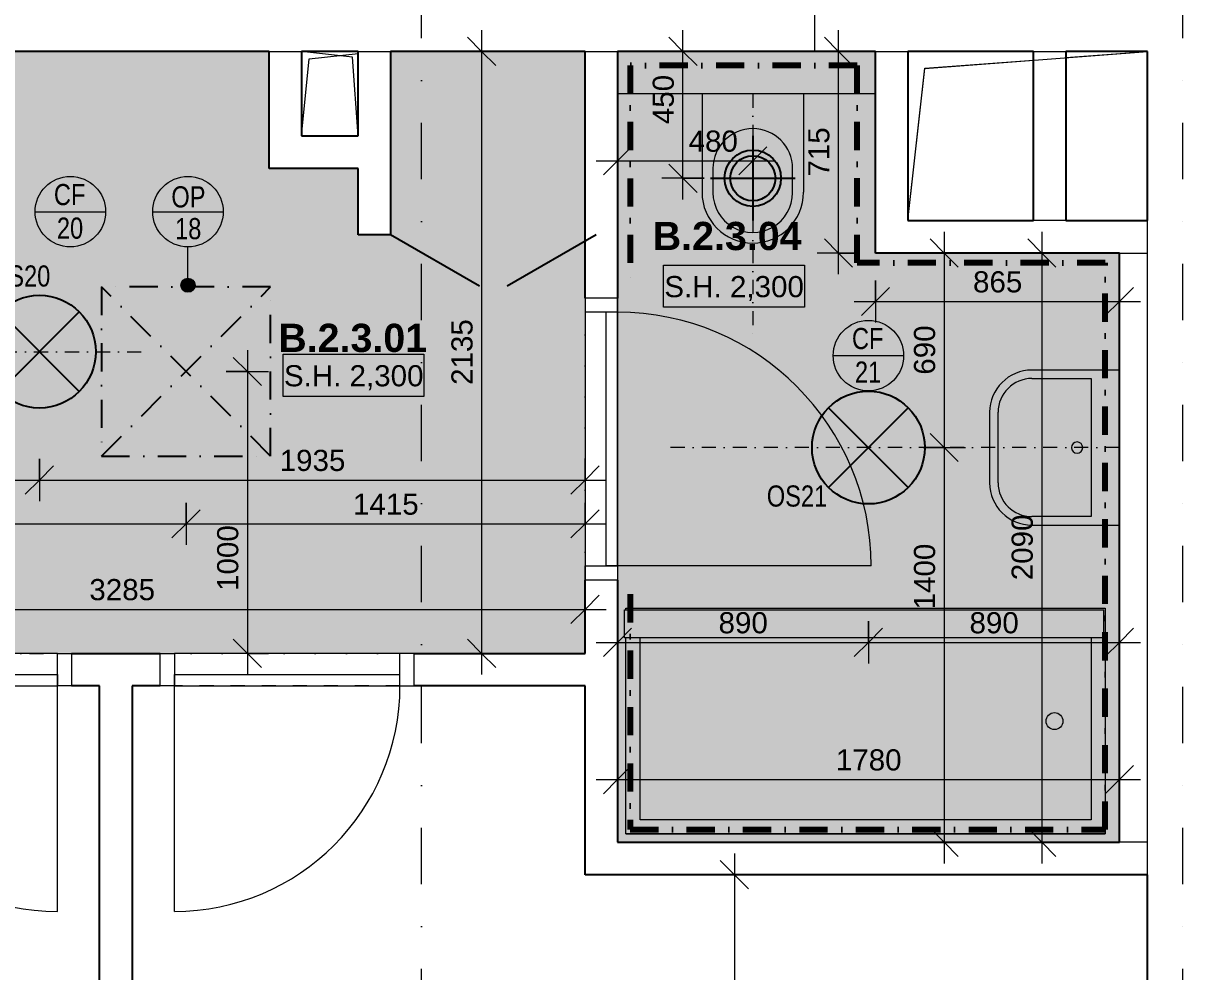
# Model space of a CAD drawing. Header units: millimetres. Extents: x -8336 to 42027, y -1655 to 58543.
# Drawn here: x 11158 to 15271, y 47414 to 50778 of the extents above; entities that cross this region are included whole.
import ezdxf

# ---------------------------------------------------------------- set-up
doc = ezdxf.new("R2010")
doc.units = ezdxf.units.MM
for name, pattern in [('ABMV_DashDot_2_2mm-S0_6mm', [110, 50, -30, 0, -30]), ('HA_DashDot_10mm-S3mm', [500, 200, -150, 0, -150]), ('HA_DashDot_2_2mm-S0_6mm', [110, 50, -30, 0, -30]), ('HA_DashDot_4mm-S1mm', [200, 100, -50, 0, -50])]:
    doc.linetypes.add(name, pattern=pattern)
for name, color, linetype, lineweight in [('-UNDERLAY_A-DETL-____-OTLN', 9, 'Continuous', 25), ('-UNDERLAY_I-WALL-____-OTLN', 9, 'Continuous', 9), ('-UNDERLAY_P-SANR-FIXT-OTLN', 9, 'Continuous', 9), ('A-____-____-DIMS', 9, 'Continuous', 5), ('A-____-____-DIMS-50', 9, 'Continuous', 5), ('A-AREA-____-IDEN', 9, 'Continuous', 9), ('A-CLNG-____-IDEN', 9, 'Continuous', 9), ('A-CLNG-____-PATT', 9, 'Continuous', 9), ('A-DETL-____-OTLN', 9, 'Continuous', 25), ('A-DETL-GENF-OTLN', 9, 'Continuous', 9), ('A-DOOR-____-MCUT', 9, 'HA_DashDot_2_2mm-S0_6mm', 9), ('A-DOOR-____-OTLN', 9, 'Continuous', 9), ('A-DOOR-FRAM-OTLN', 9, 'Continuous', 9), ('A-FLOR-____-OVHD', 9, 'HA_DashDot_4mm-S1mm', 25), ('A-GENM-____-IDEN', 9, 'Continuous', 9), ('A-GENM-____-OTLN', 9, 'Continuous', 9), ('A-WALL-____-MCUT', 9, 'Continuous', 25), ('E-LITE-EQPM-IDEN', 9, 'Continuous', 9), ('E-LITE-EQPM-OTLN', 9, 'Continuous', 9), ('G-____-____-DIMS', 9, 'Continuous', 5), ('I-WALL-____-MCUT', 9, 'Continuous', 25), ('M-HVAC-CDFF-OTLN', 9, 'Continuous', 9), ('S-GRID-____-OTLN', 9, 'Continuous', 5)]:
    doc.layers.add(name, color=color, linetype=linetype, lineweight=lineweight)
doc.styles.add('Arial_1', font='arial.ttf', dxfattribs={"height": 75})
doc.styles.add('Arial_2', font='arial.ttf', dxfattribs={"width": 0.8, "height": 75})
doc.styles.add('Arial_B', font='arialbd.ttf', dxfattribs={"height": 100})
doc.dimstyles.new('Inner_Dimensions', dxfattribs={"dimscale": 304.8, "dimtxt": 76.519455, "dimasz": 0.328084, "dimexe": 0.246063, "dimexo": 0.0625, "dimgap": 0.032808, "dimtad": 1, "dimdec": 0, "dimzin": 0, "dimdsep": 46, "dimtxsty": 'Arial_1', "dimblk1": 'OBLIQUE', "dimblk2": 'OBLIQUE', "dimsah": 1, "dimcen": 0.09, "dimdle": 0.246063, "dimazin": 0, "dimtfac": 1, "dimtdec": 4, "dimtix": 1, "dimtmove": 0, "dimatfit": 3, "dimfxl": 0.246063, "dimfxlon": 1, "dimtvp": 1, "dimtolj": 1, "dimtzin": 0, "dimlwd": 9, "dimlwe": 9, "dimarcsym": 2})
doc.dimstyles.new('Inner_Dimensions_1', dxfattribs={"dimscale": 304.8, "dimtxt": 76.519455, "dimasz": 0.328084, "dimexe": 0.246063, "dimexo": 0.0625, "dimgap": 0.032808, "dimtad": 1, "dimdec": 0, "dimzin": 0, "dimdsep": 46, "dimtxsty": 'Arial_1', "dimblk1": 'OBLIQUE', "dimblk2": 'OBLIQUE', "dimsah": 1, "dimcen": 0.09, "dimdle": 0.246063, "dimazin": 0, "dimtfac": 1, "dimtdec": 4, "dimtix": 1, "dimtmove": 2, "dimatfit": 3, "dimfxl": 0.246063, "dimfxlon": 1, "dimtvp": 1, "dimtolj": 1, "dimtzin": 0, "dimlwd": 9, "dimlwe": 9, "dimarcsym": 2})

# ---------------------------------------------------------------- blocks, each defined once
blk = doc.blocks.new('ABMV_Toilet_WallHung - Default-1991236-DPS_B - 2NP')
at = {"layer": '-UNDERLAY_P-SANR-FIXT-OTLN', "color": 254}
for p, q in [((-55, 75), (-55, 424.6)), ((-16.3, 426.2), (-16.3, 340.3)), ((266.3, 340.3), (266.3, 426.2)), ((305, 75), (305, 424.6))]:
    blk.add_line(p, q, dxfattribs=at)
for centre, radius, start, end in [((125, 424.6), 180, 0, 180), ((125, 426.2), 141.3, 360, 180), ((125, 340.3), 141.3, 180, 360)]:
    blk.add_arc(centre, radius, start, end, dxfattribs=at)
blk = doc.blocks.new('ABMV_WashBasin_Generic - 550x460-1959867-DPS_B - 2NP')
at = {"layer": '-UNDERLAY_P-SANR-FIXT-OTLN', "color": 254}
for p, q in [((250, 510), (0, 510)), ((0, 480), (250, 480)), ((-150, 360), (-150, 50)), ((-120, 150), (-120, 360)), ((370, 360), (370, 150)), ((400, 50), (400, 360)), ((370, 150), (-120, 150)), ((-150, 50), (400, 50))]:
    blk.add_line(p, q, dxfattribs=at)
for centre, radius, start, end in [((0, 360), 150, 90, 180), ((250, 360), 150, 360, 90), ((0, 360), 120, 90, 180), ((250, 360), 120, 360, 90), ((125, 200), 20, 90, 270), ((125, 200), 20, 270, 90)]:
    blk.add_arc(centre, radius, start, end, dxfattribs=at)
blk = doc.blocks.new('ABMV_Bathtub_Generic - 800_1700-V1-DPS_B - 2NP')
at = {"layer": '-UNDERLAY_P-SANR-FIXT-OTLN', "color": 254}
for p, q in [((0, 0), (0, 1700)), ((0, 1700), (695, 1700)), ((0, 1700), (695, 1700)), ((0, 1700), (0, 0)), ((795, 1700), (800, 1700)), ((795, 1700), (800, 1700)), ((800, 1700), (800, 0)), ((800, 1700), (800, 0)), ((50, 50), (50, 1650)), ((50, 1650), (695, 1650)), ((50, 1650), (695, 1650)), ((50, 50), (50, 1650)), ((695, 50), (50, 50)), ((695, 50), (50, 50)), ((800, 0), (0, 0)), ((800, 0), (0, 0))]:
    blk.add_line(p, q, dxfattribs=at)
blk.add_circle((400, 180), 30, dxfattribs=at)
blk = doc.blocks.new('HA_DR_Single_Swing_Solid - In_BJ_900x2100_Vstupni-2124301-DPS_B - 2NP')
at = {"layer": 'A-DOOR-____-MCUT'}
for p, q in [((-450, 57.5), (450, 57.5)), ((-450, -57.5), (450, -57.5))]:
    blk.add_line(p, q, dxfattribs=at)
at = {"layer": 'A-DOOR-____-OTLN', "lineweight": 5}
blk.add_line((450, 957.5), (450, 57.5), dxfattribs=at)
at = {"layer": 'A-DOOR-____-OTLN'}
for p, q in [((-500, 57.5), (500, 57.5)), ((450, 57.5), (-450, 57.5)), ((-450, 57.5), (-450, 17.5)), ((450, 57.5), (450, 17.5)), ((450, 17.5), (-450, 17.5)), ((-500, -57.5), (500, -57.5))]:
    blk.add_line(p, q, dxfattribs=at)
at = {"layer": 'A-DOOR-____-OTLN', "lineweight": 5}
blk.add_arc((450, 57.5), 900, 90, 180, dxfattribs=at)
at = {"layer": 'A-DOOR-FRAM-OTLN'}
for p, q in [((-500, 57.5), (-500, -57.5)), ((-450, 57.5), (-500, 57.5)), ((-450, 57.5), (-450, -57.5)), ((450, -57.5), (450, 57.5)), ((450, 57.5), (500, 57.5)), ((500, 57.5), (500, -57.5)), ((-500, -57.5), (-450, -57.5)), ((-450, -57.5), (450, -57.5)), ((500, -57.5), (450, -57.5))]:
    blk.add_line(p, q, dxfattribs=at)
blk = doc.blocks.new('HA_DR_Single_Swing_Solid - In_BJ_800x2100-2124336-DPS_B - 2NP')
at = {"layer": 'A-DOOR-____-MCUT'}
for p, q in [((-400, 57.5), (400, 57.5)), ((-400, -57.5), (400, -57.5))]:
    blk.add_line(p, q, dxfattribs=at)
at = {"layer": 'A-DOOR-____-OTLN', "lineweight": 5}
blk.add_line((400, 857.5), (400, 57.5), dxfattribs=at)
at = {"layer": 'A-DOOR-____-OTLN'}
for p, q in [((400, 57.5), (-400, 57.5)), ((-400, 57.5), (-400, 17.5)), ((400, 57.5), (400, 17.5)), ((400, 17.5), (-400, 17.5))]:
    blk.add_line(p, q, dxfattribs=at)
at = {"layer": 'A-DOOR-____-OTLN', "lineweight": 5}
blk.add_arc((400, 57.5), 800, 90, 180, dxfattribs=at)
at = {"layer": 'A-DOOR-FRAM-OTLN'}
for p, q in [((-450, 57.5), (-450, -57.5)), ((-400, 57.5), (-450, 57.5)), ((-400, 57.5), (-400, -57.5)), ((400, -57.5), (400, 57.5)), ((400, 57.5), (450, 57.5)), ((450, 57.5), (450, -57.5)), ((-450, -57.5), (-400, -57.5)), ((-400, -57.5), (400, -57.5)), ((450, -57.5), (400, -57.5))]:
    blk.add_line(p, q, dxfattribs=at)
blk = doc.blocks.new('HA_GM_Shaft_Rectangle - Default-2138672-DPS_B - 2NP')
at = {"layer": 'A-DETL-GENF-OTLN'}
for p, q in [((60, -60), (850, 0)), ((0, -600), (60, -60))]:
    blk.add_line(p, q, dxfattribs=at)
at = {"layer": 'A-GENM-____-OTLN'}
for p, q in [((0, -600), (0, 0)), ((0, 0), (850, 0)), ((850, 0), (850, -600)), ((850, -600), (0, -600))]:
    blk.add_line(p, q, dxfattribs=at)
blk = doc.blocks.new('HA_GM_Shaft_Rectangle - Default-2138670-DPS_B - 2NP')
at = {"layer": 'A-DETL-GENF-OTLN'}
for p, q in [((0, 300), (20, 20)), ((20, 20), (200, 0))]:
    blk.add_line(p, q, dxfattribs=at)
at = {"layer": 'A-GENM-____-OTLN'}
for p, q in [((0, 300), (0, 0)), ((200, 300), (0, 300)), ((200, 0), (200, 300)), ((0, 0), (200, 0))]:
    blk.add_line(p, q, dxfattribs=at)
blk = doc.blocks.new('HA_GM_Shaft_Rectangle - Default-2138727-DPS_B - 2NP')
at = {"layer": 'A-DETL-GENF-OTLN'}
for p, q in [((560, -22), (850, 0)), ((60, -60), (445, -30.8)), ((0, -600), (60, -60))]:
    blk.add_line(p, q, dxfattribs=at)
blk = doc.blocks.new('HA_LF_GenericSymbol - OS20_chodby-1994326-DPS_B - 2NP')
at = {"layer": 'E-LITE-EQPM-OTLN', "color": 11, "lineweight": 25}
for p, q in [((141.4, 141.4), (-141.4, -141.4)), ((-141.4, 141.4), (141.4, -141.4))]:
    blk.add_line(p, q, dxfattribs=at)
blk.add_circle((0, 0), 200, dxfattribs=at)
blk = doc.blocks.new('HA_LF_GenericSymbol - OS21_koupelny-1994274-DPS_B - 2NP')
at = {"layer": 'E-LITE-EQPM-OTLN', "color": 11, "lineweight": 25}
for p, q in [((141.4, 141.4), (-141.4, -141.4)), ((-141.4, 141.4), (141.4, -141.4))]:
    blk.add_line(p, q, dxfattribs=at)
blk.add_circle((0, 0), 200, dxfattribs=at)
blk = doc.blocks.new('HA_GM_Shaft_Rectangle - Default-2138731-DPS_B - 2NP')
at = {"layer": 'A-DETL-GENF-OTLN'}
for p, q in [((0, -300), (26.5, -26.5)), ((26.5, -26.5), (200, -7.2))]:
    blk.add_line(p, q, dxfattribs=at)
blk = doc.blocks.new('HA_DR_Double_Swing_Solid - In_BJ_1200x2100_800-1670800-DPS_B - 2NP')
at = {"layer": 'A-DOOR-____-MCUT'}
for p, q in [((-600, 57.5), (600, 57.5)), ((-600, -57.5), (600, -57.5))]:
    blk.add_line(p, q, dxfattribs=at)
at = {"layer": 'A-DOOR-____-OTLN'}
for p, q in [((-107.5, -9.5), (-107.5, 40)), ((-107.5, 40), (-5, 40)), ((-92.5, 25), (-92.5, -9.5)), ((-5, 25), (-92.5, 25)), ((-5, 25), (-5, 40)), ((-600, -57.5), (-600, -17.5)), ((-600, -17.5), (-200, -17.5)), ((-200, -57.5), (-200, -17.5)), ((-200, -17.5), (-200, -57.5)), ((-200, -17.5), (600, -17.5)), ((-70, -9.5), (-130, -9.5)), ((-130, -17.5), (-130, -9.5)), ((-70, -17.5), (-70, -9.5)), ((600, -17.5), (600, -57.5)), ((-600, -57.5), (-200, -57.5)), ((-200, -57.5), (600, -57.5)), ((-130, -65.5), (-130, -57.5)), ((-130, -65.5), (-70, -65.5)), ((-107.5, -115), (-107.5, -65.5)), ((-92.5, -65.5), (-92.5, -100)), ((-70, -65.5), (-70, -57.5)), ((-5, -115), (-107.5, -115)), ((-92.5, -100), (-5, -100)), ((-5, -115), (-5, -100))]:
    blk.add_line(p, q, dxfattribs=at)
at = {"layer": 'A-DOOR-____-OTLN', "lineweight": 5}
for p, q in [((-253.6, -257.5), (-600, -57.5)), ((600, -857.5), (600, -57.5))]:
    blk.add_line(p, q, dxfattribs=at)
for centre, radius, start, end in [((-600, -57.5), 400, 330, 0), ((600, -57.5), 800, 180, 270)]:
    blk.add_arc(centre, radius, start, end, dxfattribs=at)
at = {"layer": 'A-DOOR-____-OTLN'}
for points in [[(-107.5, 40), (-107.5, 40), (-107.4, 39.9), (-106.9, 39.4), (-106.5, 39), (-106.1, 38.6), (-105.6, 38.1), (-105.2, 37.7), (-104.6, 37.1), (-103.9, 36.4), (-103.3, 35.8), (-102.9, 35.4), (-102.4, 34.9), (-101.9, 34.4), (-101.5, 34), (-101, 33.5), (-100.5, 33), (-100, 32.5), (-99.5, 32), (-99, 31.5), (-98.5, 31), (-98.1, 30.6), (-97.6, 30.1), (-97.1, 29.6), (-96.7, 29.2), (-96.2, 28.7), (-95.8, 28.3), (-95.3, 27.8), (-94.8, 27.3), (-94.4, 26.9), (-93.9, 26.4), (-93.5, 26), (-93.1, 25.6), (-92.6, 25.1), (-92.5, 25), (-92.5, 25)], [(-92.5, -100), (-92.5, -100), (-92.6, -100.1), (-93.1, -100.6), (-93.5, -101), (-93.9, -101.4), (-94.4, -101.9), (-94.8, -102.3), (-95.4, -102.9), (-96.1, -103.6), (-96.7, -104.2), (-97.1, -104.6), (-97.6, -105.1), (-98.1, -105.6), (-98.5, -106), (-99, -106.5), (-99.5, -107), (-100, -107.5), (-100.5, -108), (-101, -108.5), (-101.5, -109), (-101.9, -109.4), (-102.4, -109.9), (-102.9, -110.4), (-103.3, -110.8), (-103.8, -111.3), (-104.2, -111.7), (-104.7, -112.2), (-105.2, -112.7), (-105.6, -113.1), (-106.1, -113.6), (-106.5, -114), (-106.9, -114.4), (-107.4, -114.9), (-107.5, -115), (-107.5, -115)]]:
    blk.add_open_spline(points, degree=3, knots=[0, 0, 0, 0, 0.083333, 0.125, 0.166667, 0.208333, 0.229167, 0.25, 0.291667, 0.333333, 0.354167, 0.375, 0.395833, 0.416667, 0.4375, 0.458333, 0.479167, 0.5, 0.520833, 0.541667, 0.5625, 0.583333, 0.604167, 0.625, 0.645833, 0.666667, 0.6875, 0.708333, 0.75, 0.770833, 0.791667, 0.833333, 0.875, 0.916667, 1, 1, 1, 1], dxfattribs=at)
at = {"layer": 'A-DOOR-FRAM-OTLN'}
for p, q in [((-600, 57.5), (-650, 57.5)), ((-650, 57.5), (-650, -57.5)), ((600, 57.5), (-600, 57.5)), ((-600, 57.5), (-600, -57.5)), ((600, -57.5), (600, 57.5)), ((600, 57.5), (650, 57.5)), ((650, 57.5), (650, -57.5)), ((-650, -57.5), (-600, -57.5)), ((650, -57.5), (600, -57.5))]:
    blk.add_line(p, q, dxfattribs=at)
blk = doc.blocks.new('HA_GM_Tiling_LineBased - Generic Tiles-2050669-DPS_B - 2NP')
at = {"layer": 'A-GENM-____-OTLN', "linetype": 'HA_DashDot_4mm-S1mm', "lineweight": 80}
blk.add_line((50, 50), (885, 50), dxfattribs=at)
blk = doc.blocks.new('HA_GM_Tiling_LineBased - Generic Tiles-2050678-DPS_B - 2NP')
at = {"layer": 'A-GENM-____-OTLN', "linetype": 'HA_DashDot_4mm-S1mm', "lineweight": 80}
blk.add_line((50, 50), (1735, 50), dxfattribs=at)
blk = doc.blocks.new('HA_GM_Tiling_LineBased - Generic Tiles-2050679-DPS_B - 2NP')
at = {"layer": 'A-GENM-____-OTLN', "linetype": 'HA_DashDot_4mm-S1mm', "lineweight": 80}
blk.add_line((50, 50), (930, 50), dxfattribs=at)
blk = doc.blocks.new('HA_GM_Tiling_LineBased - Generic Tiles-2050680-DPS_B - 2NP')
at = {"layer": 'A-GENM-____-OTLN', "linetype": 'HA_DashDot_4mm-S1mm', "lineweight": 80}
blk.add_line((-50, 50), (650, 50), dxfattribs=at)
blk = doc.blocks.new('HA_GM_Tiling_LineBased - Generic Tiles-2050681-DPS_B - 2NP')
at = {"layer": 'A-GENM-____-OTLN', "linetype": 'HA_DashDot_4mm-S1mm', "lineweight": 80}
blk.add_line((50, 50), (855, 50), dxfattribs=at)
blk = doc.blocks.new('HA_GM_Tiling_LineBased - Generic Tiles-2050682-DPS_B - 2NP')
at = {"layer": 'A-GENM-____-OTLN', "linetype": 'HA_DashDot_4mm-S1mm', "lineweight": 80}
blk.add_line((50, 50), (825, 50), dxfattribs=at)
blk = doc.blocks.new('HA_VZT_GenericSymbol - Default-1980824-DPS_B - 2NP')
at = {"layer": 'M-HVAC-CDFF-OTLN', "color": 92, "lineweight": 25}
for p, q in [((0, 150), (0, -150)), ((-150, 0), (150, 0))]:
    blk.add_line(p, q, dxfattribs=at)
for radius in [100, 80]:
    blk.add_circle((0, 0), radius, dxfattribs=at)
blk = doc.blocks.new('HA_GM_Tiling_LineBased - Generic Tiles-2050685-DPS_B - 2NP')
at = {"layer": 'A-GENM-____-OTLN', "linetype": 'HA_DashDot_4mm-S1mm', "lineweight": 80}
blk.add_line((50, 50), (2060, 50), dxfattribs=at)
blk = doc.blocks.new('DIMBLOCK55-DPS_B - 2NP')
at = {"layer": 'A-____-____-DIMS-50', "lineweight": 9}
for p, q in [((13680.5, 47832.7), (13680.5, 46247.7)), ((13680.5, 47757.7), (13630.5, 47807.7)), ((13755.5, 47757.7), (13605.5, 47757.7)), ((13680.5, 47757.7), (13730.5, 47707.7)), ((13680.5, 47757.7), (13755.5, 47757.7)), ((13680.5, 46247.7), (13630.5, 46297.7)), ((13605.5, 46247.7), (13755.5, 46247.7)), ((13680.5, 46247.7), (13605.5, 46247.7)), ((13680.5, 46247.7), (13730.5, 46197.7))]:
    blk.add_line(p, q, dxfattribs=at)
at = {"layer": 'A-____-____-DIMS-50', "color": 0, "lineweight": 9, "insert": (13573.1, 46887.4), "char_height": 75, "width": 276.883, "attachment_point": 1, "rotation": 90, "line_spacing_factor": 0.941778, "style": 'Arial_1'}
blk.add_mtext('1510', dxfattribs=at)
blk = doc.blocks.new('_Oblique')
at = {"color": 0, "linetype": 'ByBlock', "lineweight": -2}
blk.add_line((-0.5, -0.5), (0.5, 0.5), dxfattribs=at)
blk = doc.blocks.new('DIMBLOCK93-DPS_B - 2NP')
at = {"layer": 'A-____-____-DIMS-50', "lineweight": 9}
for p, q in [((13265.7, 48656.7), (13265.7, 48506.7)), ((13265.7, 48581.7), (13265.7, 48656.7)), ((14155.7, 48656.7), (14155.7, 48506.7)), ((14155.7, 48581.7), (14155.7, 48656.7)), ((13265.7, 48581.7), (13315.7, 48631.7)), ((14155.7, 48581.7), (14205.7, 48631.7)), ((13190.7, 48581.7), (14155.7, 48581.7)), ((13265.7, 48581.7), (13215.7, 48531.7)), ((14155.7, 48581.7), (14105.7, 48531.7))]:
    blk.add_line(p, q, dxfattribs=at)
at = {"layer": 'A-____-____-DIMS-50', "color": 0, "lineweight": 9, "insert": (13624.2, 48689), "char_height": 75, "width": 207.662, "attachment_point": 1, "line_spacing_factor": 0.941778, "style": 'Arial_1'}
blk.add_mtext('890', dxfattribs=at)
blk = doc.blocks.new('DIMBLOCK94-DPS_B - 2NP')
at = {"layer": 'A-____-____-DIMS-50', "lineweight": 9}
for p, q in [((14155.7, 48656.7), (14155.7, 48506.7)), ((14155.7, 48581.7), (14155.7, 48656.7)), ((15045.7, 48656.7), (15045.7, 48506.7)), ((15045.7, 48581.7), (15045.7, 48656.7)), ((14155.7, 48581.7), (14205.7, 48631.7)), ((15045.7, 48581.7), (15095.7, 48631.7)), ((14155.7, 48581.7), (14105.7, 48531.7)), ((14155.7, 48581.7), (15120.7, 48581.7)), ((15045.7, 48581.7), (14995.7, 48531.7))]:
    blk.add_line(p, q, dxfattribs=at)
at = {"layer": 'A-____-____-DIMS-50', "color": 0, "lineweight": 9, "insert": (14514.2, 48689), "char_height": 75, "width": 207.662, "attachment_point": 1, "line_spacing_factor": 0.941778, "style": 'Arial_1'}
blk.add_mtext('890', dxfattribs=at)
blk = doc.blocks.new('DIMBLOCK95-DPS_B - 2NP')
at = {"layer": 'A-____-____-DIMS-50', "lineweight": 9}
for p, q in [((14424.6, 49962.7), (14374.6, 50012.7)), ((14424.6, 50037.7), (14424.6, 49272.7)), ((14499.6, 49962.7), (14349.6, 49962.7)), ((14424.6, 49962.7), (14474.6, 49912.7)), ((14424.6, 49962.7), (14499.6, 49962.7)), ((14424.6, 49272.7), (14374.6, 49322.7)), ((14349.6, 49272.7), (14499.6, 49272.7)), ((14424.6, 49272.7), (14349.6, 49272.7)), ((14424.6, 49272.7), (14474.6, 49222.7))]:
    blk.add_line(p, q, dxfattribs=at)
at = {"layer": 'A-____-____-DIMS-50', "color": 0, "lineweight": 9, "insert": (14317.2, 49531.2), "char_height": 75, "width": 207.662, "attachment_point": 1, "rotation": 90, "line_spacing_factor": 0.941778, "style": 'Arial_1'}
blk.add_mtext('690', dxfattribs=at)
blk = doc.blocks.new('DIMBLOCK96-DPS_B - 2NP')
at = {"layer": 'A-____-____-DIMS-50', "lineweight": 9}
for p, q in [((14424.6, 49272.7), (14374.6, 49322.7)), ((14349.6, 49272.7), (14499.6, 49272.7)), ((14424.6, 49272.7), (14349.6, 49272.7)), ((14424.6, 49272.7), (14424.6, 47797.7)), ((14424.6, 49272.7), (14474.6, 49222.7)), ((14424.6, 47872.7), (14374.6, 47922.7)), ((14499.6, 47872.7), (14349.6, 47872.7)), ((14424.6, 47872.7), (14474.6, 47822.7)), ((14424.6, 47872.7), (14499.6, 47872.7))]:
    blk.add_line(p, q, dxfattribs=at)
at = {"layer": 'A-____-____-DIMS-50', "color": 0, "lineweight": 9, "insert": (14317.2, 48698.8), "char_height": 75, "width": 276.883, "attachment_point": 1, "rotation": 90, "line_spacing_factor": 0.941778, "style": 'Arial_1'}
blk.add_mtext('1400', dxfattribs=at)
blk = doc.blocks.new('DIMBLOCK97-DPS_B - 2NP')
at = {"layer": 'A-____-____-DIMS-50', "lineweight": 9}
for p, q in [((9865.7, 49232.4), (9865.7, 49082.4)), ((9865.7, 49157.4), (9865.7, 49232.4)), ((11215.7, 49232.4), (11215.7, 49082.4)), ((11215.7, 49157.4), (11215.7, 49232.4)), ((9865.7, 49157.4), (9915.7, 49207.4)), ((11215.7, 49157.4), (11265.7, 49207.4)), ((9790.7, 49157.4), (11215.7, 49157.4)), ((9865.7, 49157.4), (9815.7, 49107.4)), ((11215.7, 49157.4), (11165.7, 49107.4))]:
    blk.add_line(p, q, dxfattribs=at)
at = {"layer": 'A-____-____-DIMS-50', "color": 0, "lineweight": 9, "insert": (10543.3, 49264.7), "char_height": 75, "width": 276.883, "attachment_point": 1, "line_spacing_factor": 0.941778, "style": 'Arial_1'}
blk.add_mtext('1350', dxfattribs=at)
blk = doc.blocks.new('DIMBLOCK98-DPS_B - 2NP')
at = {"layer": 'A-____-____-DIMS-50', "lineweight": 9}
for p, q in [((11215.7, 49232.4), (11215.7, 49082.4)), ((11215.7, 49157.4), (11215.7, 49232.4)), ((13150.7, 49232.4), (13150.7, 49082.4)), ((13150.7, 49157.4), (13150.7, 49232.4)), ((11215.7, 49157.4), (11265.7, 49207.4)), ((13150.7, 49157.4), (13200.7, 49207.4)), ((11215.7, 49157.4), (11165.7, 49107.4)), ((11215.7, 49157.4), (13225.7, 49157.4)), ((13150.7, 49157.4), (13100.7, 49107.4))]:
    blk.add_line(p, q, dxfattribs=at)
at = {"layer": 'A-____-____-DIMS-50', "color": 0, "lineweight": 9, "insert": (12067.8, 49264.7), "char_height": 75, "width": 276.883, "attachment_point": 1, "line_spacing_factor": 0.941778, "style": 'Arial_1'}
blk.add_mtext('1935', dxfattribs=at)
blk = doc.blocks.new('HA_TAG_GM_Products - Generic-588599-DPS_B - 2NP')
at = {"layer": 'A-GENM-____-IDEN'}
blk.add_line((-2.5, 0), (2.5, 0), dxfattribs=at)
blk.add_circle((0, 0), 2.5, dxfattribs=at)
blk = doc.blocks.new('Spot Elevations - Generic-448778-DPS_B - 2NP')
at = {"layer": 'G-____-____-DIMS', "lineweight": 9}
for p, q in [((-5, 0), (-5, 3)), ((-5, 3), (5, 3)), ((5, 3), (5, 0)), ((5, 0), (-5, 0))]:
    blk.add_line(p, q, dxfattribs=at)
blk = doc.blocks.new('HA_Tag_Ceiling - Group _ Type Mark-1728985-DPS_B - 2NP')
at = {"layer": 'A-CLNG-____-IDEN'}
blk.add_line((-2.5, 0), (2.5, 0), dxfattribs=at)
blk.add_circle((0, 0), 2.5, dxfattribs=at)
blk = doc.blocks.new('DIMBLOCK119-DPS_B - 2NP')
at = {"layer": 'A-____-____-DIMS-50', "lineweight": 9}
for p, q in [((11953.3, 49617.7), (11953.3, 48467.7)), ((11953.3, 49542.7), (11903.3, 49592.7)), ((11878.3, 49542.7), (12028.3, 49542.7)), ((11953.3, 49542.7), (11878.3, 49542.7)), ((11953.3, 49542.7), (12003.3, 49492.7)), ((11953.3, 48542.7), (11903.3, 48592.7)), ((12028.3, 48542.7), (11878.3, 48542.7)), ((11953.3, 48542.7), (12003.3, 48492.7)), ((11953.3, 48542.7), (12028.3, 48542.7))]:
    blk.add_line(p, q, dxfattribs=at)
at = {"layer": 'A-____-____-DIMS-50', "color": 0, "lineweight": 9, "insert": (11846, 48764.2), "char_height": 75, "width": 276.883, "attachment_point": 1, "rotation": 90, "line_spacing_factor": 0.941778, "style": 'Arial_1'}
blk.add_mtext('1000', dxfattribs=at)
blk = doc.blocks.new('DIMBLOCK121-DPS_B - 2NP')
at = {"layer": 'A-____-____-DIMS-50', "lineweight": 9}
for p, q in [((10195.7, 49077.2), (10195.7, 48927.2)), ((10195.7, 49002.2), (10195.7, 49077.2)), ((11735.7, 49077.2), (11735.7, 48927.2)), ((11735.7, 49002.2), (11735.7, 49077.2)), ((10195.7, 49002.2), (10245.7, 49052.2)), ((11735.7, 49002.2), (11785.7, 49052.2)), ((10195.7, 49002.2), (10145.7, 48952.2)), ((10195.7, 49002.2), (11735.7, 49002.2)), ((11735.7, 49002.2), (11685.7, 48952.2))]:
    blk.add_line(p, q, dxfattribs=at)
at = {"layer": 'A-____-____-DIMS-50', "color": 0, "lineweight": 9, "insert": (10675.5, 49109.6), "char_height": 75, "width": 276.883, "attachment_point": 1, "line_spacing_factor": 0.941778, "style": 'Arial_1'}
blk.add_mtext('1540', dxfattribs=at)
blk = doc.blocks.new('DIMBLOCK122-DPS_B - 2NP')
at = {"layer": 'A-____-____-DIMS-50', "lineweight": 9}
for p, q in [((11735.7, 49077.2), (11735.7, 48927.2)), ((11735.7, 49002.2), (11735.7, 49077.2)), ((13150.7, 49077.2), (13150.7, 48927.2)), ((13150.7, 49002.2), (13150.7, 49077.2)), ((11735.7, 49002.2), (11785.7, 49052.2)), ((13150.7, 49002.2), (13200.7, 49052.2)), ((11735.7, 49002.2), (11685.7, 48952.2)), ((11735.7, 49002.2), (13225.7, 49002.2)), ((13150.7, 49002.2), (13100.7, 48952.2))]:
    blk.add_line(p, q, dxfattribs=at)
at = {"layer": 'A-____-____-DIMS-50', "color": 0, "lineweight": 9, "insert": (12327.8, 49109.6), "char_height": 75, "width": 276.883, "attachment_point": 1, "line_spacing_factor": 0.941778, "style": 'Arial_1'}
blk.add_mtext('1415', dxfattribs=at)
blk = doc.blocks.new('DIMBLOCK144-DPS_B - 2NP')
at = {"layer": 'A-____-____-DIMS-50', "lineweight": 9}
for p, q in [((13498, 50152.7), (13498, 50752.7)), ((13498, 50677.7), (13448, 50727.7)), ((13423, 50677.7), (13573, 50677.7)), ((13498, 50677.7), (13423, 50677.7)), ((13498, 50677.7), (13548, 50627.7)), ((13498, 50227.7), (13448, 50277.7)), ((13573, 50227.7), (13423, 50227.7)), ((13498, 50227.7), (13548, 50177.7)), ((13498, 50227.7), (13573, 50227.7))]:
    blk.add_line(p, q, dxfattribs=at)
at = {"layer": 'A-____-____-DIMS-50', "color": 0, "lineweight": 9, "insert": (13390.6, 50419.6), "char_height": 75, "width": 207.662, "attachment_point": 1, "rotation": 90, "line_spacing_factor": 0.941778, "style": 'Arial_1'}
blk.add_mtext('450', dxfattribs=at)
blk = doc.blocks.new('DIMBLOCK160-DPS_B - 2NP')
at = {"layer": 'A-____-____-DIMS-50', "lineweight": 9}
for p, q in [((9865.7, 48774), (9865.7, 48624)), ((9865.7, 48699), (9865.7, 48774)), ((9865.7, 48699), (9915.7, 48749)), ((13150.7, 48774), (13150.7, 48624)), ((13150.7, 48699), (13150.7, 48774)), ((13150.7, 48699), (13200.7, 48749)), ((9790.7, 48699), (13225.7, 48699)), ((9865.7, 48699), (9815.7, 48649)), ((13150.7, 48699), (13100.7, 48649))]:
    blk.add_line(p, q, dxfattribs=at)
at = {"layer": 'A-____-____-DIMS-50', "color": 0, "lineweight": 9, "insert": (11392.8, 48806.4), "char_height": 75, "width": 276.883, "attachment_point": 1, "line_spacing_factor": 0.941778, "style": 'Arial_1'}
blk.add_mtext('3285', dxfattribs=at)
blk = doc.blocks.new('DIMBLOCK162-DPS_B - 2NP')
at = {"layer": 'A-____-____-DIMS-50', "lineweight": 9}
for p, q in [((13265.7, 48170.2), (13265.7, 48020.2)), ((13265.7, 48095.2), (13265.7, 48170.2)), ((15045.7, 48170.2), (15045.7, 48020.2)), ((15045.7, 48095.2), (15045.7, 48170.2)), ((13265.7, 48095.2), (13315.7, 48145.2)), ((15045.7, 48095.2), (15095.7, 48145.2)), ((13190.7, 48095.2), (15120.7, 48095.2)), ((13265.7, 48095.2), (13215.7, 48045.2)), ((15045.7, 48095.2), (14995.7, 48045.2))]:
    blk.add_line(p, q, dxfattribs=at)
at = {"layer": 'A-____-____-DIMS-50', "color": 0, "lineweight": 9, "insert": (14040.3, 48202.6), "char_height": 75, "width": 276.883, "attachment_point": 1, "line_spacing_factor": 0.941778, "style": 'Arial_1'}
blk.add_mtext('1780', dxfattribs=at)
blk = doc.blocks.new('DIMBLOCK163-DPS_B - 2NP')
at = {"layer": 'A-____-____-DIMS-50', "lineweight": 9}
for p, q in [((14770.9, 49962.4), (14720.9, 50012.4)), ((14770.9, 50037.4), (14770.9, 47797.7)), ((14845.9, 49962.4), (14695.9, 49962.4)), ((14770.9, 49962.4), (14820.9, 49912.4)), ((14770.9, 49962.4), (14845.9, 49962.4)), ((14770.9, 47872.7), (14720.9, 47922.7)), ((14845.9, 47872.7), (14695.9, 47872.7)), ((14770.9, 47872.7), (14820.9, 47822.7)), ((14770.9, 47872.7), (14845.9, 47872.7))]:
    blk.add_line(p, q, dxfattribs=at)
at = {"layer": 'A-____-____-DIMS-50', "color": 0, "lineweight": 9, "insert": (14663.5, 48802.2), "char_height": 75, "width": 276.883, "attachment_point": 1, "rotation": 90, "line_spacing_factor": 0.941778, "style": 'Arial_1'}
blk.add_mtext('2090', dxfattribs=at)
blk = doc.blocks.new('DIMBLOCK164-DPS_B - 2NP')
at = {"layer": 'A-____-____-DIMS-50', "lineweight": 9}
for p, q in [((14049.4, 49887.7), (14049.4, 50752.7)), ((14049.4, 50677.7), (13999.4, 50727.7)), ((13974.4, 50677.7), (14124.4, 50677.7)), ((14049.4, 50677.7), (13974.4, 50677.7)), ((14049.4, 50677.7), (14099.4, 50627.7)), ((14049.4, 49962.7), (13999.4, 50012.7)), ((14124.4, 49962.7), (13974.4, 49962.7)), ((14049.4, 49962.7), (14099.4, 49912.7)), ((14049.4, 49962.7), (14124.4, 49962.7))]:
    blk.add_line(p, q, dxfattribs=at)
at = {"layer": 'A-____-____-DIMS-50', "color": 0, "lineweight": 9, "insert": (13942.1, 50233.7), "char_height": 75, "width": 207.662, "attachment_point": 1, "rotation": 90, "line_spacing_factor": 0.941778, "style": 'Arial_1'}
blk.add_mtext('715', dxfattribs=at)
blk = doc.blocks.new('DIMBLOCK165-DPS_B - 2NP')
at = {"layer": 'A-____-____-DIMS-50', "lineweight": 9}
for p, q in [((13265.7, 50364.6), (13265.7, 50214.6)), ((13265.7, 50289.6), (13265.7, 50364.6)), ((13265.7, 50289.6), (13315.7, 50339.6)), ((13745.7, 50364.6), (13745.7, 50214.6)), ((13745.7, 50289.6), (13745.7, 50364.6)), ((13745.7, 50289.6), (13795.7, 50339.6)), ((13190.7, 50289.6), (13820.7, 50289.6)), ((13265.7, 50289.6), (13215.7, 50239.6)), ((13745.7, 50289.6), (13695.7, 50239.6))]:
    blk.add_line(p, q, dxfattribs=at)
at = {"layer": 'A-____-____-DIMS-50', "color": 0, "lineweight": 9, "insert": (13517.9, 50397), "char_height": 75, "width": 207.662, "attachment_point": 1, "line_spacing_factor": 0.941778, "style": 'Arial_1'}
blk.add_mtext('480', dxfattribs=at)
blk = doc.blocks.new('DIMBLOCK177-DPS_B - 2NP')
at = {"layer": 'A-____-____-DIMS-50', "lineweight": 9}
for p, q in [((12784.1, 50752.7), (12784.1, 48467.7)), ((12784.1, 50677.7), (12734.1, 50727.7)), ((12859.1, 50677.7), (12709.1, 50677.7)), ((12784.1, 50677.7), (12834.1, 50627.7)), ((12784.1, 50677.7), (12859.1, 50677.7)), ((12784.1, 48542.7), (12734.1, 48592.7)), ((12859.1, 48542.7), (12709.1, 48542.7)), ((12784.1, 48542.7), (12834.1, 48492.7)), ((12784.1, 48542.7), (12859.1, 48542.7))]:
    blk.add_line(p, q, dxfattribs=at)
at = {"layer": 'A-____-____-DIMS-50', "color": 0, "lineweight": 9, "insert": (12676.8, 49494.9), "char_height": 75, "width": 276.883, "attachment_point": 1, "rotation": 90, "line_spacing_factor": 0.941778, "style": 'Arial_1'}
blk.add_mtext('2135', dxfattribs=at)
blk = doc.blocks.new('DIMBLOCK178-DPS_B - 2NP')
at = {"layer": 'A-____-____-DIMS-50', "lineweight": 9}
for p, q in [((14180.7, 49865.7), (14180.7, 49715.7)), ((14180.7, 49790.7), (14180.7, 49865.7)), ((15045.7, 49865.7), (15045.7, 49715.7)), ((15045.7, 49790.7), (15045.7, 49865.7)), ((14180.7, 49790.7), (14230.7, 49840.7)), ((15045.7, 49790.7), (15095.7, 49840.7)), ((14105.7, 49790.7), (15120.7, 49790.7)), ((14180.7, 49790.7), (14130.7, 49740.7)), ((15045.7, 49790.7), (14995.7, 49740.7))]:
    blk.add_line(p, q, dxfattribs=at)
at = {"layer": 'A-____-____-DIMS-50', "color": 0, "lineweight": 9, "insert": (14526.7, 49898), "char_height": 75, "width": 207.662, "attachment_point": 1, "line_spacing_factor": 0.941778, "style": 'Arial_1'}
blk.add_mtext('865', dxfattribs=at)

msp = doc.modelspace()

# ---------------------------------------------------------------- hatches: boundary and pattern name
at = {"layer": 'A-CLNG-____-PATT'}
h = msp.add_hatch(color=256, dxfattribs=at)
h.paths.add_polyline_path([(13150.7, 48542.7), (13150.7, 50677.7), (12460.7, 50677.7), (12460.7, 50027.7), (12345.7, 50027.7), (12345.7, 50262.7), (12030.7, 50262.7), (12030.7, 50677.7), (9865.7, 50677.7), (9865.7, 48542.7), (13126.9, 48542.7)])
h.paths.add_polyline_path([(10665.7, 49577.7), (10656.7, 49578.9), (10648.2, 49582.4), (10641, 49588), (10635.4, 49595.2), (10631.9, 49603.7), (10630.7, 49612.7), (10631.9, 49621.8), (10635.4, 49630.2), (10641, 49637.5), (10648.2, 49643), (10656.7, 49646.5), (10665.7, 49647.7), (10674.8, 49646.5), (10683.2, 49643), (10690.5, 49637.5), (10696.1, 49630.2), (10699.5, 49621.8), (10700.7, 49612.7), (10699.5, 49603.7), (10696.1, 49595.2), (10690.5, 49588), (10683.2, 49582.4), (10674.8, 49578.9)])
msp.add_hatch(color=256, dxfattribs=at).paths.add_polyline_path([(15045.7, 47872.7), (15045.7, 49962.7), (14180.7, 49962.7), (14180.7, 50677.7), (13265.7, 50677.7), (13265.7, 47872.7), (14677.1, 47872.7)])
at = {"layer": 'A-GENM-____-IDEN'}
h = msp.add_hatch(color=256, dxfattribs=at)
edge = h.paths.add_edge_path()
edge.add_arc((11742.6, 49848.6), 25, 0, 360)

# ---------------------------------------------------------------- linework, layer by layer
at = {"layer": '-UNDERLAY_A-DETL-____-OTLN'}
for p, q in [((12776.8, 49845.2), (12460.7, 50027.7)), ((13190.7, 50027.7), (12874.6, 49845.2))]:
    msp.add_line(p, q, dxfattribs=at)
at = {"layer": '-UNDERLAY_I-WALL-____-OTLN'}
for p, q in [((13265.7, 50677.7), (14180.7, 50677.7)), ((14180.7, 50527.7), (13265.7, 50527.7)), ((13290.7, 48697.7), (14990.7, 48697.7)), ((13290.7, 48597.7), (13290.7, 48697.7)), ((14990.7, 48597.7), (14990.7, 48697.7)), ((14990.7, 48597.7), (13290.7, 48597.7))]:
    msp.add_line(p, q, dxfattribs=at)
at = {"layer": 'A-DETL-____-OTLN', "linetype": 'ABMV_DashDot_2_2mm-S0_6mm', "lineweight": 5}
for p, q in [((13745.7, 50527.7), (13745.7, 49656.3)), ((10535.7, 49612.7), (11595.7, 49612.7)), ((15045.7, 49272.7), (13445.7, 49272.7))]:
    msp.add_line(p, q, dxfattribs=at)
at = {"layer": 'A-FLOR-____-OVHD'}
for p, q in [((12035.7, 49842.7), (11435.7, 49842.7)), ((11435.7, 49842.7), (11435.7, 49242.7)), ((12035.7, 49242.7), (11435.7, 49842.7)), ((11435.7, 49242.7), (12035.7, 49842.7)), ((12035.7, 49242.7), (12035.7, 49842.7)), ((11435.7, 49242.7), (12035.7, 49242.7))]:
    msp.add_line(p, q, dxfattribs=at)
at = {"layer": 'A-GENM-____-IDEN'}
msp.add_line((11742.6, 49848.6), (11742.6, 49984.3), dxfattribs=at)
msp.add_circle((11742.6, 49848.6), 25, dxfattribs=at)
at = {"layer": 'A-WALL-____-MCUT', "lineweight": 9}
for p, q in [((13965.7, 50677.7), (13965.7, 50927.7)), ((12030.7, 50677.7), (12145.7, 50677.7)), ((12345.7, 50677.7), (12460.7, 50677.7)), ((13150.7, 50677.7), (13265.7, 50677.7)), ((14180.7, 50677.7), (14295.7, 50677.7)), ((14740.7, 50677.7), (14855.7, 50677.7)), ((15145.7, 47757.7), (15145.7, 50077.7)), ((15045.7, 49962.7), (15145.7, 49962.7)), ((15145.7, 47872.7), (15045.7, 47872.7))]:
    msp.add_line(p, q, dxfattribs=at)
at = {"layer": 'I-WALL-____-MCUT'}
for p, q in [((12030.7, 50677.7), (10945.7, 50677.7)), ((12030.7, 50262.7), (12030.7, 50677.7)), ((12345.7, 50677.7), (12145.7, 50677.7)), ((12145.7, 50677.7), (12145.7, 50377.7)), ((12345.7, 50377.7), (12345.7, 50677.7)), ((13150.7, 50677.7), (12460.7, 50677.7)), ((12460.7, 50677.7), (12460.7, 50027.7)), ((13150.7, 49802.7), (13150.7, 50677.7)), ((14180.7, 50677.7), (13265.7, 50677.7)), ((13265.7, 50677.7), (13265.7, 49802.7)), ((14180.7, 49962.7), (14180.7, 50677.7)), ((14295.7, 50677.7), (14295.7, 50077.7)), ((14740.7, 50677.7), (14295.7, 50677.7)), ((14740.7, 50077.7), (14740.7, 50677.7)), ((14855.7, 50677.7), (14855.7, 50077.7)), ((15145.7, 50677.7), (14855.7, 50677.7)), ((15145.7, 50077.7), (15145.7, 50677.7)), ((12145.7, 50377.7), (12345.7, 50377.7)), ((12345.7, 50262.7), (12030.7, 50262.7)), ((12345.7, 50027.7), (12345.7, 50262.7)), ((14295.7, 50077.7), (14740.7, 50077.7)), ((14855.7, 50077.7), (15145.7, 50077.7)), ((12460.7, 50027.7), (12345.7, 50027.7)), ((15045.7, 49962.7), (14180.7, 49962.7)), ((15045.7, 47872.7), (15045.7, 49962.7)), ((13150.7, 48542.7), (13150.7, 48802.7)), ((13265.7, 48802.7), (13265.7, 47872.7)), ((11329.4, 48542.7), (11644.4, 48542.7)), ((12544.4, 48542.7), (13150.7, 48542.7)), ((11429.4, 48427.7), (11329.4, 48427.7)), ((11429.4, 44737.7), (11429.4, 48427.7)), ((11644.4, 48427.7), (11544.4, 48427.7)), ((11544.4, 48427.7), (11544.4, 44737.7)), ((13150.7, 48427.7), (12544.4, 48427.7)), ((13150.7, 47757.7), (13150.7, 48427.7)), ((13265.7, 47872.7), (15045.7, 47872.7)), ((15145.7, 47757.7), (13150.7, 47757.7)), ((15145.7, 44737.7), (15145.7, 47757.7))]:
    msp.add_line(p, q, dxfattribs=at)
at = {"layer": 'S-GRID-____-OTLN', "linetype": 'HA_DashDot_10mm-S3mm', "lineweight": 9}
for p, q in [((12570.7, 38722), (12570.7, 56942.9)), ((15270.7, 38722), (15270.7, 56942.9))]:
    msp.add_line(p, q, dxfattribs=at)

# ---------------------------------------------------------------- block references
at = {"layer": '-UNDERLAY_P-SANR-FIXT-OTLN', "color": 254}
for name, p, rotation in [('ABMV_Toilet_WallHung - Default-1991236-DPS_B - 2NP', (13870.7, 50602.7), 180), ('ABMV_WashBasin_Generic - 550x460-1959867-DPS_B - 2NP', (15095.7, 49147.7), 89.99999999999982), ('ABMV_Bathtub_Generic - 800_1700-V1-DPS_B - 2NP', (14995.7, 47902.7), 89.99999999999967)]:
    msp.add_blockref(name, p, dxfattribs=dict(at, rotation=rotation))
at = {"layer": 'A-CLNG-____-IDEN', "xscale": 49.99999999999998, "yscale": 49.99999999999998, "zscale": 49.99999999999998}
for p in [(11325.5, 50109.3), (14155.7, 49598.8)]:
    msp.add_blockref('HA_Tag_Ceiling - Group _ Type Mark-1728985-DPS_B - 2NP', p, dxfattribs=at)
at = {"layer": 'A-DOOR-____-OTLN'}
for name, p, rotation in [('HA_DR_Single_Swing_Solid - In_BJ_900x2100_Vstupni-2124301-DPS_B - 2NP', (13208.2, 49302.7), 269.9999999999998), ('HA_DR_Single_Swing_Solid - In_BJ_800x2100-2124336-DPS_B - 2NP', (12094.4, 48485.2), 180)]:
    msp.add_blockref(name, p, dxfattribs=dict(at, rotation=rotation))
msp.add_blockref('HA_DR_Double_Swing_Solid - In_BJ_1200x2100_800-1670800-DPS_B - 2NP', (10679.4, 48485.2), dxfattribs=at)
at = {"layer": 'A-GENM-____-IDEN', "xscale": 49.99999999999998, "yscale": 49.99999999999998, "zscale": 49.99999999999998}
msp.add_blockref('HA_TAG_GM_Products - Generic-588599-DPS_B - 2NP', (11742.6, 50109.3), dxfattribs=at)
at = {"layer": 'A-GENM-____-OTLN', "lineweight": 5, "rotation": 180}
msp.add_blockref('HA_GM_Shaft_Rectangle - Default-2138670-DPS_B - 2NP', (12345.7, 50677.7), dxfattribs=at)
at = {"layer": 'A-GENM-____-OTLN'}
for name, p in [('HA_GM_Shaft_Rectangle - Default-2138731-DPS_B - 2NP', (12145.7, 50677.7)), ('HA_GM_Shaft_Rectangle - Default-2138727-DPS_B - 2NP', (14295.7, 50677.7))]:
    msp.add_blockref(name, p, dxfattribs=at)
at = {"layer": 'A-GENM-____-OTLN', "lineweight": 5}
msp.add_blockref('HA_GM_Shaft_Rectangle - Default-2138672-DPS_B - 2NP', (14295.7, 50677.4), dxfattribs=at)
at = {"layer": 'A-GENM-____-OTLN', "linetype": 'HA_DashDot_4mm-S1mm', "lineweight": 80}
for name, p, rotation in [('HA_GM_Tiling_LineBased - Generic Tiles-2050681-DPS_B - 2NP', (14165.7, 50677.7), 180), ('HA_GM_Tiling_LineBased - Generic Tiles-2050682-DPS_B - 2NP', (13260.7, 50677.7), 270.0000000000001), ('HA_GM_Tiling_LineBased - Generic Tiles-2050680-DPS_B - 2NP', (14165.7, 49977.7), 90.00000000000007), ('HA_GM_Tiling_LineBased - Generic Tiles-2050679-DPS_B - 2NP', (15045.7, 49977.7), 180), ('HA_GM_Tiling_LineBased - Generic Tiles-2050685-DPS_B - 2NP', (15045.7, 47867.7), 90.0000000000001), ('HA_GM_Tiling_LineBased - Generic Tiles-2050669-DPS_B - 2NP', (13260.7, 48802.7), 270.0000000000001)]:
    msp.add_blockref(name, p, dxfattribs=dict(at, rotation=rotation))
msp.add_blockref('HA_GM_Tiling_LineBased - Generic Tiles-2050678-DPS_B - 2NP', (13260.7, 47867.7), dxfattribs=at)
at = {"layer": 'E-LITE-EQPM-OTLN', "color": 11, "lineweight": 25}
for name, p in [('HA_LF_GenericSymbol - OS20_chodby-1994326-DPS_B - 2NP', (11215.7, 49612.7)), ('HA_LF_GenericSymbol - OS21_koupelny-1994274-DPS_B - 2NP', (14155.7, 49272.7))]:
    msp.add_blockref(name, p, dxfattribs=at)
at = {"layer": 'G-____-____-DIMS', "lineweight": 9, "xscale": 49.99999999999998, "yscale": 49.99999999999998, "zscale": 49.99999999999998}
for p in [(13678.7, 49770.1), (12329.6, 49454)]:
    msp.add_blockref('Spot Elevations - Generic-448778-DPS_B - 2NP', p, dxfattribs=at)
at = {"layer": 'M-HVAC-CDFF-OTLN', "color": 92, "lineweight": 25}
msp.add_blockref('HA_VZT_GenericSymbol - Default-1980824-DPS_B - 2NP', (13745.7, 50227.7), dxfattribs=at)

# ---------------------------------------------------------------- texts
at = {"layer": 'A-AREA-____-IDEN', "lineweight": 5, "char_height": 100, "width": 653.375, "attachment_point": 1, "style": 'Arial_B'}
for s, insert in [('B.2.3.04', (13390.7, 50073.1)), ('B.2.3.01', (12062.7, 49711.8))]:
    msp.add_mtext(s, dxfattribs=dict(at, insert=insert))
at = {"layer": 'A-CLNG-____-IDEN', "lineweight": 5, "char_height": 75, "attachment_point": 1, "style": 'Arial_2'}
for s, insert, width in [('CF', (11267.1, 50207.4), 137.89), ('20', (11277.7, 50088.4), 115.443), ('CF', (14097.3, 49696.9), 137.89), ('21', (14107.9, 49577.9), 115.443)]:
    msp.add_mtext(s, dxfattribs=dict(at, insert=insert, width=width))
at = {"layer": 'A-GENM-____-IDEN', "lineweight": 5, "char_height": 75, "attachment_point": 1, "style": 'Arial_2'}
for s, insert, width in [('OP', (11683.6, 50199.4), 147.51), ('18', (11696.8, 50086.7), 115.443)]:
    msp.add_mtext(s, dxfattribs=dict(at, insert=insert, width=width))
at = {"layer": 'E-LITE-EQPM-IDEN', "lineweight": 5, "char_height": 75, "width": 262.953, "attachment_point": 1, "style": 'Arial_2'}
for s, insert in [('OS20', (11040.1, 49918.7)), ('OS21', (13795.3, 49138.4))]:
    msp.add_mtext(s, dxfattribs=dict(at, insert=insert))
at = {"layer": 'G-____-____-DIMS', "lineweight": 9, "char_height": 75, "width": 592.246, "attachment_point": 1, "line_spacing_factor": 0.941778, "style": 'Arial_1'}
for insert in [(13431.9, 49881), (12082.8, 49564.9)]:
    msp.add_mtext('S.H. 2,300', dxfattribs=dict(at, insert=insert))

# ---------------------------------------------------------------- dimensions: what is measured, and where the dimension line sits
at = {"layer": 'A-____-____-DIMS', "lineweight": 9}
for base, p1, p2, override, picture, middle in [((12784.1, 48542.7), (12859.1, 50677.7), (12859.1, 48542.7), {"dimpost": '<>', "dimfxl": 2135}, 'DIMBLOCK177-DPS_B - 2NP', (12735.8, 49610.2)), ((14049.4, 50677.7), (14124.4, 49962.7), (13974.4, 50677.7), {"dimpost": '<>', "dimfxl": 730.56485}, 'DIMBLOCK164-DPS_B - 2NP', (14001.1, 50320.2)), ((14424.6, 49272.7), (14499.6, 49962.7), (14349.6, 49272.7), {"dimpost": '<>', "dimfxl": 706.116138}, 'DIMBLOCK95-DPS_B - 2NP', (14376.3, 49617.7)), ((14770.9, 47872.7), (14845.9, 49962.4), (14845.9, 47872.7), {"dimpost": '<>', "dimfxl": 2089.660629}, 'DIMBLOCK163-DPS_B - 2NP', (14722.6, 48917.6)), ((13680.5, 46247.7), (13755.5, 47757.7), (13605.5, 46247.7), {"dimpost": '<>', "dimfxl": 1517.432041}, 'DIMBLOCK55-DPS_B - 2NP', (13632.2, 47002.7))]:
    dim = msp.add_linear_dim(base=base, p1=p1, p2=p2, angle=90, dimstyle='Inner_Dimensions', override=override, dxfattribs=at)
    dim.commit()
    dim.dimension.update_dxf_attribs({"geometry": picture, "text_midpoint": middle})
for base, p1, p2, override, picture, middle in [((13498, 50677.7), (13573, 50227.7), (13423, 50677.7), {"dimpost": '<>', "dimfxl": 474.341649}, 'DIMBLOCK144-DPS_B - 2NP', (13440.6, 50523.4)), ((11953.3, 48542.7), (11878.3, 49542.7), (12028.3, 48542.7), {"dimpost": '<>', "dimfxl": 1011.187421}, 'DIMBLOCK119-DPS_B - 2NP', (11896, 48902.7)), ((14424.6, 47872.7), (14349.6, 49272.7), (14499.6, 47872.7), {"dimpost": '<>', "dimfxl": 1408.012784}, 'DIMBLOCK96-DPS_B - 2NP', (14367.2, 48837.3))]:
    dim = msp.add_linear_dim(base=base, p1=p1, p2=p2, angle=90, dimstyle='Inner_Dimensions_1', override=override, dxfattribs=at)
    dim.commit()
    dim.dimension.update_dxf_attribs({"geometry": picture, "text_midpoint": middle, "dimtype": 160, "text_rotation": 90})
for base, p1, p2, override, picture, middle in [((13745.7, 50289.6), (13265.7, 50364.6), (13745.7, 50364.6), {"dimpost": '<>', "dimfxl": 480}, 'DIMBLOCK165-DPS_B - 2NP', (13621.8, 50347)), ((11215.7, 49157.4), (9865.7, 49232.4), (11215.7, 49232.4), {"dimpost": '<>', "dimfxl": 1350}, 'DIMBLOCK97-DPS_B - 2NP', (10681.7, 49214.7)), ((11735.7, 49002.2), (10195.7, 49077.2), (11735.7, 49077.2), {"dimpost": '<>', "dimfxl": 1540}, 'DIMBLOCK121-DPS_B - 2NP', (10813.9, 49059.6))]:
    dim = msp.add_linear_dim(base=base, p1=p1, p2=p2, dimstyle='Inner_Dimensions_1', override=override, dxfattribs=at)
    dim.commit()
    dim.dimension.update_dxf_attribs({"geometry": picture, "text_midpoint": middle, "dimtype": 160})
for base, p1, p2, override, picture, middle in [((15045.7, 49790.7), (14180.7, 49865.7), (15045.7, 49865.7), {"dimpost": '<>', "dimfxl": 865}, 'DIMBLOCK178-DPS_B - 2NP', (14613.2, 49839)), ((13150.7, 49157.4), (11215.7, 49232.4), (13150.7, 49232.4), {"dimpost": '<>', "dimfxl": 1935}, 'DIMBLOCK98-DPS_B - 2NP', (12183.2, 49205.7)), ((13150.7, 49002.2), (11735.7, 49077.2), (13150.7, 49077.2), {"dimpost": '<>', "dimfxl": 1415}, 'DIMBLOCK122-DPS_B - 2NP', (12443.2, 49050.5)), ((13150.7, 48699), (9865.7, 48774), (13150.7, 48774), {"dimpost": '<>', "dimfxl": 3285}, 'DIMBLOCK160-DPS_B - 2NP', (11508.2, 48747.3)), ((14155.7, 48581.7), (13265.7, 48656.7), (14155.7, 48656.7), {"dimpost": '<>', "dimfxl": 890}, 'DIMBLOCK93-DPS_B - 2NP', (13710.7, 48630)), ((15045.7, 48581.7), (14155.7, 48656.7), (15045.7, 48656.7), {"dimpost": '<>', "dimfxl": 890}, 'DIMBLOCK94-DPS_B - 2NP', (14600.7, 48630)), ((15045.7, 48095.2), (13265.7, 48170.2), (15045.7, 48170.2), {"dimpost": '<>', "dimfxl": 1780}, 'DIMBLOCK162-DPS_B - 2NP', (14155.7, 48143.5))]:
    dim = msp.add_linear_dim(base=base, p1=p1, p2=p2, dimstyle='Inner_Dimensions', override=override, dxfattribs=at)
    dim.commit()
    dim.dimension.update_dxf_attribs({"geometry": picture, "text_midpoint": middle})

doc.saveas('drawing.dxf')
